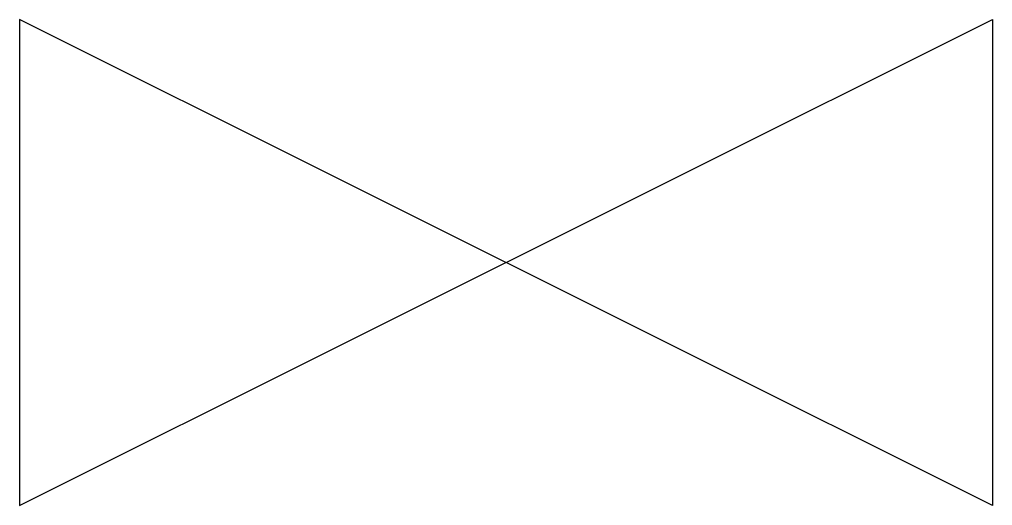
# Model space of a CAD drawing. Header units: metres. Extents: x -0.125 to 0.125, y -0.062 to 0.062.
import ezdxf
from ezdxf.enums import TextEntityAlignment as Align

# ---------------------------------------------------------------- set-up
doc = ezdxf.new("R2010")
doc.units = ezdxf.units.M

# ---------------------------------------------------------------- blocks, each defined once
blk = doc.blocks.new('VALLGA')
for p, q in [((0.125, -0.0625), (-0.125, 0.0625)), ((-0.125, -0.0625), (0.125, 0.0625)), ((-0.125, 0.0625), (-0.125, -0.0625)), ((0.125, 0.0625), (0.125, -0.0625))]:
    blk.add_line(p, q)
at = {"layer": 'CODE'}
for tag, p in [('DISPLAY', (0, 0.0896)), ('VALVE_CODE', (0, -0.18569))]:
    blk.add_attdef(tag, text='', height=0.09, dxfattribs=at).set_placement(p, align=Align.CENTER)
at = {"layer": 'CODE', "flags": 1}
for tag, p in [('VALVE_SIZE', (0, -0.30994)), ('VALVE_LINE', (0, -0.43351)), ('VALVE_SPEC', (0, -0.55851)), ('VALVE_FITT', (0, -0.68351)), ('VALVE_DWG', (0, -0.80851))]:
    blk.add_attdef(tag, text='', height=0.09, dxfattribs=at).set_placement(p, align=Align.CENTER)

msp = doc.modelspace()

# ---------------------------------------------------------------- block references
msp.add_blockref('VALLGA', (0, 0))

doc.saveas('drawing.dxf')
